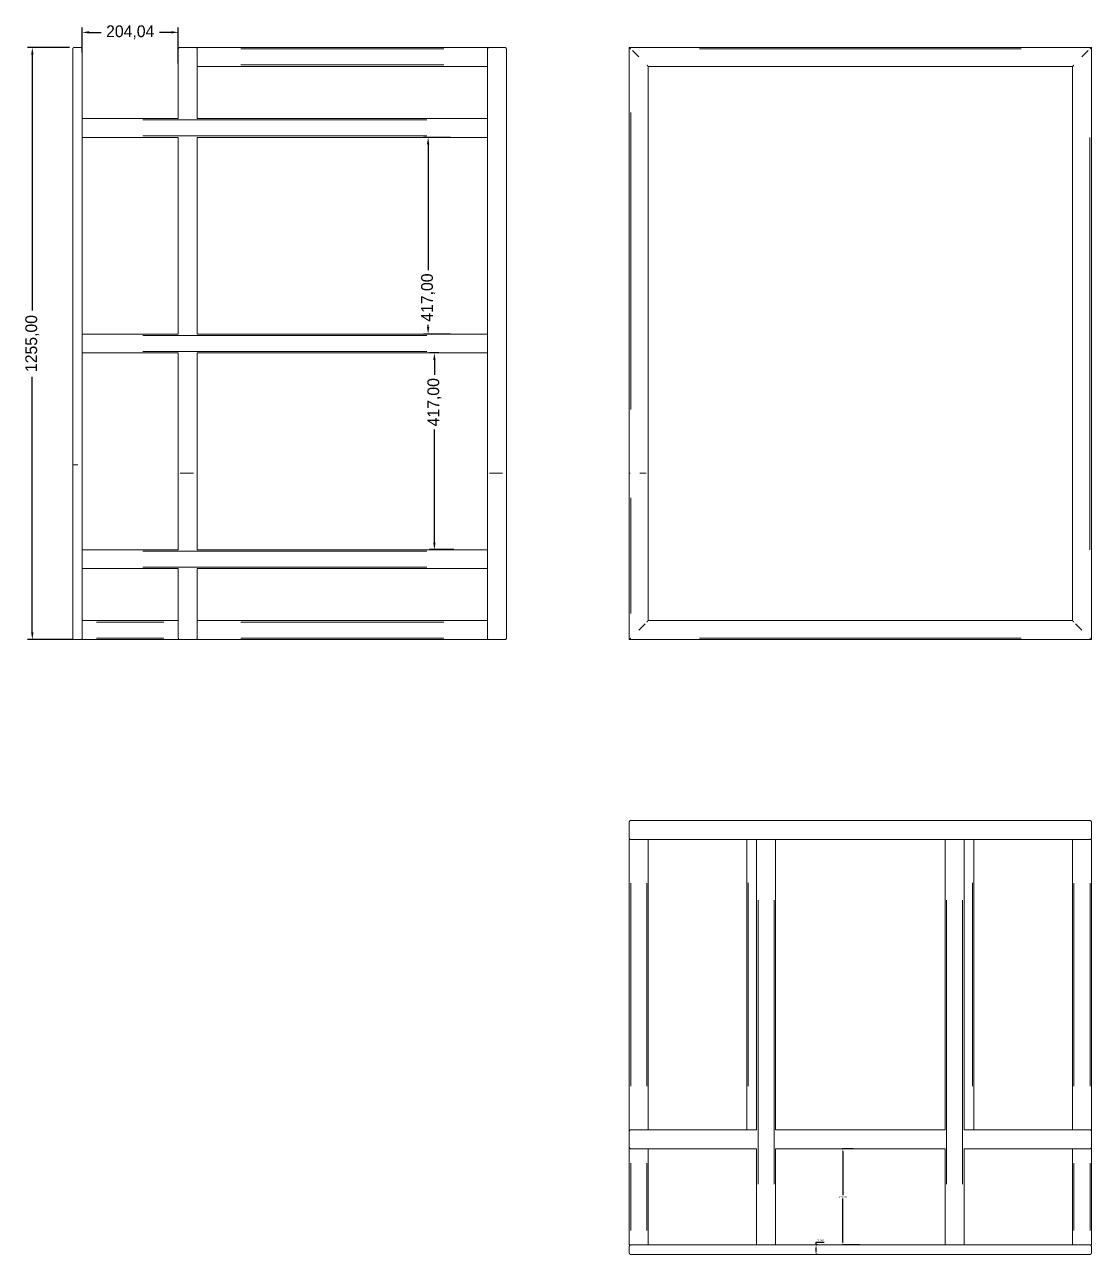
# Model space of a CAD drawing. Header units: millimetres. Extents: x 1539 to 19798, y -4932 to 6751.
# Drawn here: x 10993 to 13256, y 1879 to 4486 of the extents above; entities that cross this region are included whole.
import ezdxf

# ---------------------------------------------------------------- set-up
doc = ezdxf.new("R2010")
doc.units = ezdxf.units.MM
doc.header["$PDSIZE"] = -1
doc.dimstyles.new('ISO-25', dxfattribs={"dimtxt": 2.5, "dimasz": 2.5, "dimexe": 1.25, "dimexo": 0.625, "dimtad": 1, "dimtxsty": 'Standard', "dimcen": 2.5, "dimadec": 0, "dimazin": 0, "dimtfac": 1, "dimtmove": 0, "dimatfit": 3, "dimfxl": 1, "dimarcsym": 0})

# ---------------------------------------------------------------- blocks, each defined once
blk = doc.blocks.new('*D3')
at = {"color": 0, "lineweight": -2}
for p, q in [((12750.6, 2103.3), (12727.4, 2103.3)), ((12728.4, 2097.3), (12728.4, 2004.8)), ((12728.4, 1905.3), (12728.4, 1997.7)), ((12764.5, 1899.3), (12727.4, 1899.3))]:
    blk.add_line(p, q, dxfattribs=at)
at = {"color": 0}
for points in [[(12727.4, 2097.3), (12729.4, 2097.3), (12728.4, 2103.3)], [(12727.4, 1905.3), (12729.4, 1905.3), (12728.4, 1899.3)]]:
    blk.add_solid(points, dxfattribs=at)
at = {"layer": 'Defpoints', "color": 0}
for p in [(12728.4, 2103.3), (12751.6, 2103.3), (12765.5, 1899.3)]:
    blk.add_point(p, dxfattribs=at)
at = {"color": 0, "insert": (12728.4, 2001.3), "char_height": 3.5, "attachment_point": 5}
blk.add_mtext('204,036', dxfattribs=at)
blk = doc.blocks.new('*D4')
at = {"color": 0, "lineweight": -2}
for p, q in [((12671.6, 1899.3), (12671.6, 1905.3)), ((12671.6, 1905.3), (12688.8, 1905.3)), ((12674.3, 1899.3), (12670.6, 1899.3)), ((12674.3, 1879.3), (12670.6, 1879.3)), ((12671.6, 1885.3), (12671.6, 1893.3))]:
    blk.add_line(p, q, dxfattribs=at)
at = {"color": 0}
for points in [[(12670.6, 1893.3), (12672.6, 1893.3), (12671.6, 1899.3)], [(12670.6, 1885.3), (12672.6, 1885.3), (12671.6, 1879.3)]]:
    blk.add_solid(points, dxfattribs=at)
at = {"layer": 'Defpoints', "color": 0}
for p in [(12671.6, 1899.3), (12675.3, 1899.3), (12675.3, 1879.3)]:
    blk.add_point(p, dxfattribs=at)
at = {"color": 0, "insert": (12681, 1908.8), "char_height": 3.5, "attachment_point": 5}
blk.add_mtext('20,000', dxfattribs=at)
blk = doc.blocks.new('*D7')
at = {"color": 0, "lineweight": -2}
for p, q in [((11087.9, 4437.8), (10999.2, 4437.8)), ((11009.2, 4422.8), (11009.2, 3880.6)), ((11009.2, 3197.8), (11009.2, 3740)), ((11094.9, 3182.8), (10999.2, 3182.8))]:
    blk.add_line(p, q, dxfattribs=at)
at = {"color": 0}
for points in [[(11006.7, 4422.8), (11011.7, 4422.8), (11009.2, 4437.8)], [(11006.7, 3197.8), (11011.7, 3197.8), (11009.2, 3182.8)]]:
    blk.add_solid(points, dxfattribs=at)
at = {"layer": 'Defpoints', "color": 0}
for p in [(11097.9, 4437.8), (11009.2, 3182.8), (11104.9, 3182.8)]:
    blk.add_point(p, dxfattribs=at)
at = {"color": 0, "insert": (11009.2, 3810.3), "char_height": 25, "attachment_point": 5, "rotation": 90}
blk.add_mtext('1255,00', dxfattribs=at)
blk = doc.blocks.new('*D8')
at = {"color": 0, "lineweight": -2}
for p, q in [((11114.9, 4427.5), (11114.9, 4480)), ((11129.9, 4470), (11155, 4470)), ((11303.9, 4470), (11278.8, 4470)), ((11318.9, 4403.8), (11318.9, 4480))]:
    blk.add_line(p, q, dxfattribs=at)
at = {"color": 0}
for points in [[(11129.9, 4472.5), (11129.9, 4467.5), (11114.9, 4470)], [(11303.9, 4472.5), (11303.9, 4467.5), (11318.9, 4470)]]:
    blk.add_solid(points, dxfattribs=at)
at = {"layer": 'Defpoints', "color": 0}
for p in [(11318.9, 4470), (11114.9, 4417.5), (11318.9, 4393.8)]:
    blk.add_point(p, dxfattribs=at)
at = {"color": 0, "insert": (11216.9, 4470), "char_height": 25, "attachment_point": 5}
blk.add_mtext('204,04', dxfattribs=at)
blk = doc.blocks.new('*D11')
at = {"color": 0, "lineweight": -2}
for p, q in [((11896.4, 4247.3), (11838.7, 4247.3)), ((11848.7, 4232.3), (11848.7, 3965.5)), ((11848.7, 3845.3), (11848.7, 3849.9)), ((11896.4, 3830.3), (11838.7, 3830.3))]:
    blk.add_line(p, q, dxfattribs=at)
at = {"color": 0}
for points in [[(11846.2, 4232.3), (11851.2, 4232.3), (11848.7, 4247.3)], [(11846.2, 3845.3), (11851.2, 3845.3), (11848.7, 3830.3)]]:
    blk.add_solid(points, dxfattribs=at)
at = {"layer": 'Defpoints', "color": 0}
for p in [(11906.4, 4247.3), (11848.7, 3830.3), (11906.4, 3830.3)]:
    blk.add_point(p, dxfattribs=at)
at = {"color": 0, "insert": (11848.7, 3907.7), "char_height": 25, "attachment_point": 5, "rotation": 90}
blk.add_mtext('417,00', dxfattribs=at)
blk = doc.blocks.new('*D12')
at = {"color": 0, "lineweight": -2}
for p, q in [((11871.7, 3790.3), (11852, 3790.3)), ((11862, 3775.3), (11862, 3743.6)), ((11862, 3388.3), (11862, 3628.1)), ((11903.5, 3373.3), (11852, 3373.3))]:
    blk.add_line(p, q, dxfattribs=at)
at = {"color": 0}
for points in [[(11859.5, 3775.3), (11864.5, 3775.3), (11862, 3790.3)], [(11859.5, 3388.3), (11864.5, 3388.3), (11862, 3373.3)]]:
    blk.add_solid(points, dxfattribs=at)
at = {"layer": 'Defpoints', "color": 0}
for p in [(11862, 3790.3), (11881.7, 3790.3), (11913.5, 3373.3)]:
    blk.add_point(p, dxfattribs=at)
at = {"color": 0, "insert": (11862, 3685.9), "char_height": 25, "attachment_point": 5, "rotation": 90}
blk.add_mtext('417,00', dxfattribs=at)

msp = doc.modelspace()

# ---------------------------------------------------------------- linework, layer by layer
at = {"color": 8, "linetype": 'Continuous', "lineweight": 15}
for p, q in [((11094.8904, 4434.6831), (11094.8904, 4434.7718)), ((11318.9268, 4434.6831), (11318.9268, 4434.7718)), ((11451.2863, 4434.7945), (11882.3005, 4434.7945)), ((11974.66, 4434.6831), (11974.66, 4434.7718)), ((12424.5823, 4434.7908), (13106.3823, 4434.7908)), ((12282.0886, 4431.1845), (12295.4823, 4417.7908)), ((13248.8761, 4431.1845), (13235.4823, 4417.7908)), ((11882.3, 4400.7945), (11451.2868, 4400.7945)), ((11243.9926, 4284.2902), (11845.6591, 4284.2902)), ((12278.4823, 3670.6673), (12278.4823, 4299.9454)), ((11845.6591, 4250.2902), (11243.9926, 4250.2902)), ((13252.4823, 4247.4403), (13252.4823, 3373.1382)), ((11243.9926, 3827.2883), (11845.6591, 3827.2883)), ((11243.9926, 3793.2883), (11845.6591, 3793.2883)), ((11323.1202, 3535.822), (11350.9611, 3535.822)), ((11978.8534, 3535.822), (12006.6943, 3535.822)), ((12311.3603, 3535.822), (12297.8385, 3535.822)), ((12278.4823, 3238.2929), (12278.4823, 3483.3169)), ((11243.9926, 3370.2883), (11845.6591, 3370.2883)), ((11243.9926, 3336.2883), (11845.6591, 3336.2883)), ((11145.6435, 3219.7894), (11288.3474, 3219.7894)), ((11451.2759, 3219.7894), (11882.2385, 3219.7894)), ((12308.8761, 3216.1815), (12295.4823, 3202.7877)), ((13222.0886, 3216.1815), (13235.4823, 3202.7877)), ((11094.8904, 3185.8067), (11094.8904, 3185.8954)), ((11288.3474, 3185.7894), (11145.6435, 3185.7894)), ((11318.9268, 3185.8067), (11318.9268, 3185.8954)), ((11882.2385, 3185.7894), (11451.2759, 3185.7894)), ((11974.66, 3185.8067), (11974.66, 3185.8954)), ((13106.3823, 3185.7877), (12424.5823, 3185.7877)), ((12548.4872, 2759.0132), (12548.4872, 2758.9625)), ((12561.5672, 2759.0132), (12561.5672, 2758.9625)), ((12582.4872, 2759.0132), (12582.4872, 2758.9625)), ((12969.3974, 2759.0132), (12969.3974, 2758.9625)), ((12278.3849, 2235.6258), (12278.3849, 2666.6)), ((12312.3849, 2235.64), (12312.3849, 2666.6026)), ((12527.5672, 2666.6641), (12527.5672, 2235.6509)), ((13003.3974, 2235.6509), (13003.3974, 2666.6641)), ((13218.5798, 2235.64), (13218.5798, 2666.6026)), ((13252.5798, 2235.6258), (13252.5798, 2666.6)), ((12548.4872, 2630.0231), (12548.4872, 2028.3567)), ((12582.4872, 2630.0231), (12582.4872, 2028.3567)), ((12948.4774, 2630.0231), (12948.4774, 2028.3567)), ((12982.4774, 2028.3567), (12982.4774, 2630.0231)), ((12278.3849, 1930.0101), (12278.3849, 2072.7257)), ((12312.3849, 1930.0075), (12312.3849, 2072.7115)), ((13218.5798, 1930.0075), (13218.5798, 2072.7115)), ((13252.5798, 1930.0101), (13252.5798, 2072.7257))]:
    msp.add_line(p, q, dxfattribs=at)
at = {"color": 7, "linetype": 'Continuous', "lineweight": 15}
for p, q in [((11094.8904, 4434.6641), (11094.8904, 3553.3622)), ((11097.8904, 4437.7908), (11111.8904, 4437.7908)), ((11114.8904, 3553.3622), (11114.8904, 4434.7908)), ((11318.9268, 4434.6641), (11318.9268, 4287.2902)), ((11321.9268, 4437.7908), (11355.9268, 4437.7908)), ((11356.1018, 4437.7945), (11975.2691, 4437.7945)), ((11358.9268, 4287.2902), (11358.9268, 4434.7908)), ((11974.66, 4434.6641), (11974.66, 3535.822)), ((11975.2691, 4437.7945), (11975.2691, 4436.5828)), ((11977.66, 4437.7908), (12011.66, 4437.7908)), ((12014.66, 3535.822), (12014.66, 4434.7908)), ((13255.4823, 3182.7877), (13255.4823, 4437.7908)), ((11974.66, 4397.7945), (11358.9268, 4397.7945)), ((12315.4823, 4397.7908), (13215.4823, 4397.7908)), ((12315.4823, 3535.822), (12315.4823, 4397.7908)), ((13215.4823, 4397.7908), (13215.4823, 3222.7877)), ((11115.064, 4287.2902), (11318.9284, 4287.2902)), ((11115.064, 4287.2902), (11115.064, 4284.2902)), ((11115.064, 4250.2902), (11115.064, 4284.2902)), ((11358.9252, 4287.2902), (11974.5876, 4287.2902)), ((11974.5876, 4287.2902), (11974.5876, 4284.2902)), ((11974.5876, 4284.2902), (11974.5876, 4250.2902)), ((12275.4324, 4284.822), (12275.3849, 4284.2902)), ((12275.3849, 4284.2902), (12275.3849, 4250.2902)), ((13255.5323, 4284.822), (13255.5798, 4284.2902)), ((13255.5798, 4250.2902), (13255.5798, 4284.2902)), ((11115.064, 4247.2902), (11115.064, 4250.2902)), ((11974.5876, 4250.2902), (11974.5876, 4247.2902)), ((12275.3849, 4250.2902), (12275.4253, 4249.7993)), ((13255.5323, 4249.7584), (13255.5798, 4250.2902)), ((11115.064, 4247.2902), (11318.9284, 4247.2902)), ((11318.9268, 4247.2902), (11318.9268, 3830.2883)), ((11358.9252, 4247.2902), (11974.5876, 4247.2902)), ((11358.9268, 3830.2883), (11358.9268, 4247.2902)), ((11115.064, 3830.2883), (11318.9284, 3830.2883)), ((11115.064, 3830.2883), (11115.064, 3827.2883)), ((11115.064, 3793.2883), (11115.064, 3827.2883)), ((11358.9252, 3830.2883), (11974.5876, 3830.2883)), ((11974.5876, 3827.2883), (11974.5876, 3830.2883)), ((11974.5876, 3827.2883), (11974.5876, 3793.2883)), ((12275.3849, 3827.2883), (12275.4253, 3827.7792)), ((12275.3849, 3827.2883), (12275.3849, 3793.2883)), ((13255.5798, 3827.2883), (13255.5394, 3827.7792)), ((13255.5798, 3793.2883), (13255.5798, 3827.2883)), ((11115.064, 3790.2883), (11115.064, 3793.2883)), ((11115.064, 3790.2883), (11318.9284, 3790.2883)), ((11318.9268, 3790.2883), (11318.9268, 3535.822)), ((11358.9252, 3790.2883), (11974.5876, 3790.2883)), ((11358.9268, 3535.822), (11358.9268, 3790.2883)), ((11974.5876, 3793.2883), (11974.5876, 3790.2883)), ((12275.3849, 3793.2883), (12275.4253, 3792.7974)), ((13255.5323, 3792.7565), (13255.5798, 3793.2883)), ((11094.8904, 3553.3622), (11094.8904, 3185.9144)), ((11114.8904, 3185.7877), (11114.8904, 3553.3622)), ((11318.9268, 3535.822), (11318.9268, 3373.2883)), ((11358.9268, 3373.2883), (11358.9268, 3535.822)), ((11974.66, 3535.822), (11974.66, 3185.9144)), ((12014.66, 3185.7877), (12014.66, 3535.822)), ((12275.4823, 3535.822), (12275.4823, 3182.7877)), ((12315.4823, 3222.7877), (12315.4823, 3535.822)), ((11115.064, 3373.2883), (11318.9284, 3373.2883)), ((11115.064, 3373.2883), (11115.064, 3370.2883)), ((11115.064, 3336.2883), (11115.064, 3370.2883)), ((11358.9252, 3373.2883), (11974.5876, 3373.2883)), ((11974.5876, 3370.2883), (11974.5876, 3373.2883)), ((11974.5876, 3370.2883), (11974.5876, 3336.2883)), ((12275.3849, 3370.2883), (12275.4253, 3370.7792)), ((12275.3849, 3370.2883), (12275.3849, 3336.2883)), ((13255.5798, 3370.2883), (13255.5394, 3370.7792)), ((13255.5798, 3336.2883), (13255.5798, 3370.2883)), ((11115.064, 3333.2883), (11115.064, 3336.2883)), ((11115.064, 3333.2883), (11318.9284, 3333.2883)), ((11318.9268, 3333.2883), (11318.9268, 3185.9144)), ((11358.9252, 3333.2883), (11974.5876, 3333.2883)), ((11358.9268, 3185.7877), (11358.9268, 3333.2883)), ((11974.5876, 3336.2883), (11974.5876, 3333.2883)), ((12275.3849, 3336.2883), (12275.4253, 3335.7974)), ((13255.5323, 3335.7565), (13255.5798, 3336.2883)), ((11115.064, 3222.7894), (11115.064, 3219.7894)), ((11115.064, 3222.7894), (11318.9268, 3222.7894)), ((11115.064, 3185.7894), (11115.064, 3219.7894)), ((11358.9268, 3222.7894), (11974.5876, 3222.7894)), ((11974.5876, 3222.7894), (11974.5876, 3219.7894)), ((11974.5876, 3219.7894), (11974.5876, 3185.7894)), ((13215.4823, 3222.7877), (12315.4823, 3222.7877)), ((12548.4872, 3222.7894), (12582.4872, 3222.7894)), ((12982.4774, 3222.7894), (12948.4774, 3222.7894)), ((11111.8904, 3182.7877), (11097.8904, 3182.7877)), ((11115.064, 3182.7894), (11115.064, 3185.7894)), ((11321.7518, 3182.7894), (11115.064, 3182.7894)), ((11355.9268, 3182.7877), (11321.9268, 3182.7877)), ((11974.5876, 3182.7894), (11356.1018, 3182.7894)), ((11974.5876, 3185.7894), (11974.5876, 3182.7894)), ((12011.66, 3182.7877), (11977.66, 3182.7877)), ((12275.4823, 2796.0241), (12275.4823, 2762.0241)), ((13252.4823, 2799.0241), (12278.4823, 2799.0241)), ((13255.4823, 2796.0241), (13255.4823, 2762.0241)), ((12275.3849, 2140.4362), (12275.3849, 2758.9517)), ((12275.3849, 2758.9517), (12278.3849, 2758.9517)), ((12278.3849, 2758.9517), (12312.3849, 2758.9517)), ((12278.609, 2759.0241), (13252.3557, 2759.0241)), ((12312.3849, 2758.9517), (12315.3849, 2758.9517)), ((12315.3849, 2143.2909), (12315.3849, 2758.9517)), ((12524.5672, 2759.0241), (12524.5672, 2143.2909)), ((12545.4872, 2758.9517), (12545.4872, 2143.2909)), ((12545.4872, 2758.9517), (12548.4872, 2758.9517)), ((12548.4872, 2758.9517), (12582.4872, 2758.9517)), ((12582.4872, 2758.9517), (12585.4872, 2758.9517)), ((12585.4872, 2759.0241), (12585.4872, 2758.9517)), ((12585.4872, 2758.9517), (12585.4872, 2143.2909)), ((12945.4774, 2758.9517), (12945.4774, 2143.2909)), ((12948.4774, 2758.9517), (12945.4774, 2758.9517)), ((12982.4774, 2758.9517), (12948.4774, 2758.9517)), ((12966.3974, 2759.0241), (12966.3974, 2758.9517)), ((12985.4774, 2758.9517), (12982.4774, 2758.9517)), ((12985.4774, 2143.2909), (12985.4774, 2758.9517)), ((13006.3974, 2143.2909), (13006.3974, 2759.0241)), ((13215.5798, 2143.2909), (13215.5798, 2758.9517)), ((13218.5798, 2758.9517), (13215.5798, 2758.9517)), ((13218.5798, 2758.9517), (13252.5798, 2758.9517)), ((13252.5798, 2758.9517), (13255.5798, 2758.9517)), ((13255.5798, 2140.3096), (13255.5798, 2758.9517)), ((12275.4823, 2140.2909), (12275.4823, 2106.2909)), ((12545.4872, 2143.2909), (12278.4823, 2143.2909)), ((12945.4774, 2143.2909), (12585.4872, 2143.2909)), ((13252.4823, 2143.2909), (12985.4774, 2143.2909)), ((13255.4823, 2140.2909), (13255.4823, 2106.2909)), ((12275.3849, 1899.4281), (12275.3849, 2106.1455)), ((12278.609, 2103.2909), (12545.4872, 2103.2909)), ((12315.3849, 1899.4281), (12315.3849, 2103.2909)), ((12545.4872, 2103.2909), (12545.4872, 1899.4281)), ((12585.4872, 2103.2909), (12945.4774, 2103.2909)), ((12585.4872, 2103.2909), (12585.4872, 1899.4281)), ((12945.4774, 2103.2909), (12945.4774, 1899.4281)), ((12985.4774, 2103.2909), (13252.3557, 2103.2909)), ((12985.4774, 1899.4281), (12985.4774, 2103.2909)), ((13215.5798, 1899.4281), (13215.5798, 2103.2909)), ((13255.5798, 1899.4281), (13255.5798, 2106.1455)), ((12278.3849, 1899.4281), (12275.3849, 1899.4281)), ((12275.4823, 1896.2545), (12275.4823, 1882.2545)), ((12312.3849, 1899.4281), (12278.3849, 1899.4281)), ((13252.4823, 1899.2545), (12278.4823, 1899.2545)), ((12278.609, 1879.2545), (13252.3557, 1879.2545)), ((12315.3849, 1899.4281), (12312.3849, 1899.4281)), ((12548.4872, 1899.4281), (12545.4872, 1899.4281)), ((12582.4872, 1899.4281), (12548.4872, 1899.4281)), ((12585.4872, 1899.4281), (12582.4872, 1899.4281)), ((12948.4774, 1899.4281), (12945.4774, 1899.4281)), ((12948.4774, 1899.4281), (12982.4774, 1899.4281)), ((12982.4774, 1899.4281), (12985.4774, 1899.4281)), ((13215.5798, 1899.4281), (13218.5798, 1899.4281)), ((13252.5798, 1899.4281), (13218.5798, 1899.4281)), ((13255.5798, 1899.4281), (13252.5798, 1899.4281)), ((13255.4823, 1896.2545), (13255.4823, 1882.2545))]:
    msp.add_line(p, q, dxfattribs=at)
at = {"color": 7, "linetype": 'Continuous', "lineweight": 15, "flags": 128}
for points in [[(12275.4823, 4437.7908), (12275.4823, 4437.7908)], [(12275.4823, 4437.7908), (12275.4823, 4437.7908)], [(12275.4823, 4437.7908), (12275.4823, 4437.7908)], [(13255.4823, 4437.7908), (13255.4823, 4437.7908)], [(13255.4823, 4437.7908), (13255.4823, 4437.7908)], [(13255.4823, 4437.7908), (13255.4823, 4437.7908)], [(12315.4823, 4397.7908), (12315.4823, 4397.7908)], [(12315.4823, 4397.7908), (12315.4823, 4397.7908)], [(12315.4823, 4397.7908), (12315.4823, 4397.7908)], [(13215.4823, 4397.7908), (13215.4823, 4397.7908)], [(13215.4823, 4397.7908), (13215.4823, 4397.7908)], [(13215.4823, 4397.7908), (13215.4823, 4397.7908)], [(12315.4823, 3222.7877), (12315.4823, 3222.7877)], [(12315.4823, 3222.7877), (12315.4823, 3222.7877)], [(12315.4823, 3222.7877), (12315.4823, 3222.7877)], [(13215.4823, 3222.7877), (13215.4823, 3222.7877)], [(13215.4823, 3222.7877), (13215.4823, 3222.7877)], [(13215.4823, 3222.7877), (13215.4823, 3222.7877)], [(12275.4823, 3182.7877), (12275.4823, 3182.7877)], [(12275.4823, 3182.7877), (12275.4823, 3182.7877)], [(12275.4823, 3182.7877), (12275.4823, 3182.7877)], [(13255.4823, 3182.7877), (13255.4823, 3182.7877)], [(13255.4823, 3182.7877), (13255.4823, 3182.7877)]]:
    msp.add_lwpolyline(points, dxfattribs=at)
at = {"color": 8, "linetype": 'Continuous', "lineweight": 15, "flags": 128}
for points in [[(12275.4823, 3553.3622), (12275.4823, 3553.3622)], [(12275.4823, 3535.822), (12275.4823, 3535.822)]]:
    msp.add_lwpolyline(points, dxfattribs=at)
at = {"color": 7, "linetype": 'Continuous', "lineweight": 15}
for points, knots in [([(11094.8904, 4434.7908), (11094.8911, 4434.8407), (11094.8927, 4434.9469), (11094.9063, 4435.1155), (11094.9341, 4435.3172), (11094.9833, 4435.5464), (11095.0889, 4435.8915), (11095.2756, 4436.2947), (11095.6036, 4436.7596), (11096.0145, 4437.1586), (11096.4631, 4437.444), (11096.8567, 4437.6138), (11097.1517, 4437.7033), (11097.4185, 4437.7564), (11097.6544, 4437.7854), (11097.8122, 4437.789), (11097.8904, 4437.7908)], [0, 0, 0, 0, 0.037055146, 0.078705573, 0.125052882, 0.1871978, 0.250099244, 0.387029393, 0.500045755, 0.634064014, 0.749830513, 0.814018738, 0.874887752, 0.917375319, 0.959044098, 1, 1, 1, 1]), ([(11111.8904, 4437.7908), (11111.9371, 4437.7901), (11112.0311, 4437.7888), (11112.1722, 4437.7785), (11112.3136, 4437.7619), (11112.4547, 4437.7384), (11112.6588, 4437.6942), (11112.9241, 4437.6139), (11113.3177, 4437.444), (11113.7663, 4437.1586), (11114.1906, 4436.7465), (11114.5136, 4436.2793), (11114.6965, 4435.8762), (11114.7977, 4435.5457), (11114.851, 4435.2955), (11114.8842, 4435.0441), (11114.8883, 4434.8751), (11114.8904, 4434.7908)], [0, 0, 0, 0, 0.024499313, 0.049239682, 0.074246504, 0.099542613, 0.125148616, 0.186007273, 0.250202015, 0.365956624, 0.499979113, 0.624941192, 0.749917494, 0.812815353, 0.874961388, 0.937588993, 1, 1, 1, 1]), ([(11318.9268, 4434.7908), (11318.9275, 4434.8407), (11318.9291, 4434.9469), (11318.9428, 4435.1155), (11318.9705, 4435.3172), (11319.0198, 4435.5464), (11319.1253, 4435.8915), (11319.312, 4436.2947), (11319.64, 4436.7596), (11320.0509, 4437.1586), (11320.4995, 4437.444), (11320.8931, 4437.6138), (11321.1881, 4437.7033), (11321.4549, 4437.7564), (11321.6908, 4437.7854), (11321.8486, 4437.789), (11321.9268, 4437.7908)], [0, 0, 0, 0, 0.037055108, 0.078705534, 0.125052882, 0.187197799, 0.250099244, 0.387029368, 0.500045755, 0.634064012, 0.749830513, 0.814018732, 0.874887752, 0.917375316, 0.959044095, 1, 1, 1, 1]), ([(11355.9268, 4437.7908), (11355.9736, 4437.7901), (11356.0676, 4437.7888), (11356.2087, 4437.7785), (11356.35, 4437.7619), (11356.4911, 4437.7384), (11356.6952, 4437.6942), (11356.9605, 4437.6139), (11357.3541, 4437.444), (11357.8027, 4437.1586), (11358.2271, 4436.7465), (11358.5501, 4436.2793), (11358.7329, 4435.8762), (11358.8341, 4435.5457), (11358.8874, 4435.2955), (11358.9206, 4435.0441), (11358.9247, 4434.8751), (11358.9268, 4434.7908)], [0, 0, 0, 0, 0.024499312, 0.049239681, 0.074246503, 0.099542613, 0.125148616, 0.186007271, 0.250202015, 0.365956619, 0.499979113, 0.624941192, 0.749917494, 0.812815353, 0.874961388, 0.937589022, 1, 1, 1, 1]), ([(11974.66, 4434.7908), (11974.6607, 4434.8407), (11974.6623, 4434.9469), (11974.676, 4435.1155), (11974.7037, 4435.3172), (11974.753, 4435.5464), (11974.8585, 4435.8915), (11975.0452, 4436.2947), (11975.3732, 4436.7596), (11975.7841, 4437.1586), (11976.2327, 4437.444), (11976.6263, 4437.6138), (11976.9213, 4437.7033), (11977.1881, 4437.7564), (11977.424, 4437.7854), (11977.5818, 4437.789), (11977.66, 4437.7908)], [0, 0, 0, 0, 0.0370551038, 0.0787055301, 0.1250528822, 0.1871977994, 0.2500992445, 0.3870293665, 0.5000457547, 0.6340640109, 0.7498305135, 0.8140187339, 0.874887752, 0.9173753178, 0.9590440974, 1, 1, 1, 1]), ([(12011.66, 4437.7908), (12011.7068, 4437.7901), (12011.8008, 4437.7888), (12011.9419, 4437.7785), (12012.0832, 4437.7619), (12012.2243, 4437.7384), (12012.4284, 4437.6942), (12012.6937, 4437.6139), (12013.0873, 4437.444), (12013.5359, 4437.1586), (12013.9603, 4436.7465), (12014.2833, 4436.2793), (12014.4661, 4435.8762), (12014.5673, 4435.5457), (12014.6206, 4435.2955), (12014.6538, 4435.0441), (12014.6579, 4434.8751), (12014.66, 4434.7908)], [0, 0, 0, 0, 0.024499311, 0.049239679, 0.074246501, 0.099542611, 0.125148616, 0.186007269, 0.250202015, 0.365956621, 0.499979113, 0.624941192, 0.749917494, 0.812815353, 0.874961388, 0.937589022, 1, 1, 1, 1]), ([(13255.4823, 4437.7908), (13248.9199, 4437.7908), (13234.2606, 4437.7908), (13211.9302, 4437.7908), (13188.9172, 4437.7908), (13167.1817, 4437.7908), (13146.7236, 4437.7908), (13127.8726, 4437.7908), (13110.5812, 4437.7908), (13094.8023, 4437.7908), (13080.1589, 4437.7908), (13066.6511, 4437.7908), (13053.8686, 4437.7908), (13041.684, 4437.7908), (13029.6953, 4437.7908), (13017.9098, 4437.7908), (13006.052, 4437.7908), (12994.1212, 4437.7908), (12982.1173, 4437.7908), (12970.0403, 4437.7908), (12947.3048, 4437.7908), (12913.8218, 4437.7908), (12869.6152, 4437.7908), (12825.2951, 4437.7908), (12785.009, 4437.7908), (12748.748, 4437.7908), (12716.5157, 4437.7908), (12684.3723, 4437.7908), (12652.7297, 4437.7908), (12622.0288, 4437.7908), (12592.6217, 4437.7908), (12570.8374, 4437.7908), (12556.036, 4437.7908), (12547.4904, 4437.7908), (12538.1742, 4437.7908), (12528.0001, 4437.7908), (12516.9681, 4437.7908), (12504.2893, 4437.7908), (12489.8525, 4437.7908), (12473.5464, 4437.7908), (12456.0486, 4437.7908), (12437.2198, 4437.7908), (12417.0434, 4437.7908), (12395.5032, 4437.7908), (12372.7221, 4437.7908), (12348.7, 4437.7908), (12323.437, 4437.7908), (12298.8932, 4437.7908), (12282.7704, 4437.7908), (12275.4823, 4437.7908)], [0, 0, 0, 0, 0.0200886286, 0.0448742419, 0.0683563257, 0.090534843, 0.1114098317, 0.1309813253, 0.1482405789, 0.1643410992, 0.179282905, 0.1930660125, 0.2056904358, 0.218411984, 0.2303647876, 0.2423896625, 0.2544890963, 0.26666309, 0.2789116445, 0.2912347608, 0.3036324398, 0.3485083115, 0.3937307878, 0.4389557701, 0.4841848259, 0.5170770376, 0.5499672333, 0.5828562888, 0.6154730988, 0.6468297374, 0.6768361123, 0.7054922289, 0.7135145727, 0.7221453537, 0.7316515119, 0.7420330683, 0.7532900414, 0.7654224479, 0.7808452593, 0.7974841219, 0.8153390618, 0.8344101065, 0.8551239723, 0.8771041507, 0.9003506794, 0.9248635997, 0.9506429576, 0.9776887396, 1, 1, 1, 1]), ([(12275.4823, 4437.7908), (12275.4823, 4431.7974), (12275.4823, 4418.3962), (12275.4823, 4397.9765), (12275.4823, 4376.9214), (12275.4823, 4357.0351), (12275.4823, 4338.3176), (12275.4823, 4321.0703), (12275.4823, 4305.25), (12275.4823, 4290.8135), (12275.4823, 4277.4158), (12275.4823, 4265.0571), (12275.4823, 4252.852), (12275.4823, 4240.6798), (12275.4823, 4228.1646), (12275.4823, 4215.8149), (12275.4823, 4203.3779), (12275.4823, 4190.8536), (12275.4823, 4178.2419), (12275.4823, 4156.3928), (12275.4823, 4125.2308), (12275.4823, 4084.7862), (12275.4823, 4044.238), (12275.4823, 4007.3761), (12275.4823, 3974.2004), (12275.4823, 3944.7108), (12275.4823, 3915.3025), (12275.4823, 3886.3522), (12275.4823, 3858.2632), (12275.4823, 3831.3581), (12275.4823, 3811.4272), (12275.4823, 3797.8851), (12275.4823, 3790.0666), (12275.4823, 3781.543), (12275.4823, 3772.2346), (12275.4823, 3762.1413), (12275.4823, 3750.5413), (12275.4823, 3737.3328), (12275.4823, 3722.4142), (12275.4823, 3706.4052), (12275.4823, 3689.1784), (12275.4823, 3670.7188), (12275.4823, 3651.0113), (12275.4823, 3630.1685), (12275.4823, 3608.1904), (12275.4823, 3585.0768), (12275.4823, 3560.8279), (12275.4823, 3544.2835), (12275.4823, 3535.822)], [0, 0, 0, 0, 0.0199363698, 0.0445774968, 0.0679221796, 0.0899704266, 0.110722362, 0.1301781237, 0.1473350793, 0.1633400545, 0.1781932298, 0.1918948245, 0.2044451119, 0.2187884015, 0.2323856482, 0.2460790691, 0.2598687531, 0.2737547877, 0.2877372584, 0.3018162492, 0.3464258328, 0.3913793686, 0.4363328872, 0.481286445, 0.5139799222, 0.5466733879, 0.5793668682, 0.6117900707, 0.6429606114, 0.6727889094, 0.7012749721, 0.709249676, 0.7178291145, 0.7272787454, 0.7375985919, 0.7487886735, 0.7608490076, 0.7761802252, 0.7927202971, 0.8104692481, 0.8294271034, 0.850018045, 0.8718677963, 0.8949763906, 0.9193438651, 0.9449702604, 0.9718556219, 1, 1, 1, 1]), ([(12275.4823, 4437.7908), (12275.4829, 4437.7901), (12275.4841, 4437.7888), (12275.4945, 4437.7785), (12275.5112, 4437.7619), (12275.5348, 4437.7384), (12275.5788, 4437.6942), (12275.6594, 4437.6139), (12275.8289, 4437.444), (12276.116, 4437.1586), (12276.5263, 4436.7465), (12276.9938, 4436.2793), (12277.3973, 4435.8762), (12277.7266, 4435.5457), (12277.9776, 4435.2955), (12278.2297, 4435.0441), (12278.3982, 4434.8751), (12278.4823, 4434.7908)], [0, 0, 0, 0, 0.024499311, 0.049239679, 0.074246501, 0.099542611, 0.125148616, 0.186007269, 0.250202015, 0.365956621, 0.499979113, 0.624941192, 0.749917494, 0.812815353, 0.874961388, 0.937589022, 1, 1, 1, 1]), ([(13255.4823, 4437.7908), (13255.4817, 4437.7902), (13255.4804, 4437.789), (13255.4701, 4437.7786), (13255.4535, 4437.7619), (13255.4299, 4437.7383), (13255.3858, 4437.6943), (13255.3055, 4437.6137), (13255.1356, 4437.4442), (13254.8502, 4437.1571), (13254.4381, 4436.7468), (13253.9709, 4436.2793), (13253.5678, 4435.8758), (13253.2373, 4435.5465), (13252.9871, 4435.2955), (13252.7357, 4435.0434), (13252.5667, 4434.8749), (13252.4823, 4434.7908)], [0, 0, 0, 0, 0.024499311, 0.049239679, 0.074246501, 0.099542611, 0.125148616, 0.186007267, 0.250202015, 0.365956623, 0.499979113, 0.624941192, 0.749917494, 0.812815357, 0.874961388, 0.937589025, 1, 1, 1, 1]), ([(12312.4823, 4400.7908), (12312.5324, 4400.7408), (12312.6386, 4400.6346), (12312.8071, 4400.466), (12313.0089, 4400.2643), (12313.2372, 4400.0351), (12313.5836, 4399.69), (12313.9862, 4399.2868), (12314.4515, 4398.8219), (12314.8487, 4398.4229), (12315.1358, 4398.1375), (12315.3053, 4397.9677), (12315.3949, 4397.8782), (12315.4479, 4397.8251), (12315.4771, 4397.7961), (12315.4806, 4397.7925), (12315.4823, 4397.7908)], [0, 0, 0, 0, 0.037055118, 0.078705544, 0.125052882, 0.187197799, 0.250099244, 0.38702937, 0.500045755, 0.634064008, 0.749830513, 0.814018735, 0.874887752, 0.917375318, 0.959044098, 1, 1, 1, 1]), ([(13218.4823, 4400.7908), (13218.4323, 4400.7407), (13218.3262, 4400.6345), (13218.1576, 4400.466), (13217.9559, 4400.2642), (13217.7266, 4400.0359), (13217.3816, 4399.6895), (13216.9784, 4399.2869), (13216.5135, 4398.8216), (13216.1145, 4398.4244), (13215.8291, 4398.1373), (13215.6593, 4397.9678), (13215.5698, 4397.8782), (13215.5167, 4397.8252), (13215.4877, 4397.796), (13215.4841, 4397.7925), (13215.4823, 4397.7908)], [0, 0, 0, 0, 0.037055128, 0.078705555, 0.125052882, 0.187197805, 0.250099244, 0.387029381, 0.500045755, 0.63406401, 0.749830513, 0.814018733, 0.874887752, 0.917375318, 0.959044097, 1, 1, 1, 1]), ([(12315.4823, 3222.7877), (12315.4817, 3222.7871), (12315.4806, 3222.7858), (12315.4702, 3222.7755), (12315.4535, 3222.7589), (12315.4299, 3222.7353), (12315.3858, 3222.6912), (12315.3053, 3222.6108), (12315.1358, 3222.441), (12314.8487, 3222.1556), (12314.4384, 3221.7435), (12313.9709, 3221.2763), (12313.5674, 3220.8732), (12313.2381, 3220.5427), (12312.9871, 3220.2925), (12312.735, 3220.0411), (12312.5665, 3219.8721), (12312.4823, 3219.7877)], [0, 0, 0, 0, 0.024499308, 0.049239675, 0.074246497, 0.099542609, 0.125148616, 0.18600727, 0.250202015, 0.365956628, 0.499979113, 0.624941192, 0.749917494, 0.812815353, 0.874961388, 0.93758902, 1, 1, 1, 1]), ([(13215.4823, 3222.7877), (13215.483, 3222.7871), (13215.4842, 3222.7859), (13215.4946, 3222.7755), (13215.5112, 3222.7589), (13215.5347, 3222.7353), (13215.5789, 3222.6912), (13215.6592, 3222.6107), (13215.8291, 3222.4412), (13216.1145, 3222.1541), (13216.5266, 3221.7438), (13216.9938, 3221.2763), (13217.3969, 3220.8728), (13217.7274, 3220.5434), (13217.9776, 3220.2925), (13218.229, 3220.0404), (13218.398, 3219.8718), (13218.4823, 3219.7877)], [0, 0, 0, 0, 0.024499311, 0.04923968, 0.074246502, 0.099542612, 0.125148616, 0.186007269, 0.250202015, 0.365956618, 0.499979113, 0.624941192, 0.749917494, 0.812815357, 0.874961388, 0.937589023, 1, 1, 1, 1]), ([(11097.8904, 3182.7877), (11097.8436, 3182.7884), (11097.7496, 3182.7896), (11097.6085, 3182.8), (11097.4672, 3182.8166), (11097.3261, 3182.8401), (11097.122, 3182.8843), (11096.8567, 3182.9646), (11096.4631, 3183.1345), (11096.0145, 3183.4199), (11095.5901, 3183.832), (11095.2671, 3184.2992), (11095.0842, 3184.7023), (11094.9831, 3185.0328), (11094.9298, 3185.283), (11094.8966, 3185.5344), (11094.8924, 3185.7034), (11094.8904, 3185.7877)], [0, 0, 0, 0, 0.02449931, 0.049239677, 0.074246499, 0.09954261, 0.125148616, 0.186007268, 0.250202015, 0.365956626, 0.499979113, 0.624941192, 0.749917494, 0.812815353, 0.874961388, 0.937589001, 1, 1, 1, 1]), ([(11114.8904, 3185.7877), (11114.8897, 3185.7377), (11114.8881, 3185.6316), (11114.8744, 3185.463), (11114.8467, 3185.2613), (11114.7974, 3185.032), (11114.6919, 3184.687), (11114.5051, 3184.2838), (11114.1771, 3183.8189), (11113.7663, 3183.4199), (11113.3177, 3183.1345), (11112.9241, 3182.9647), (11112.6291, 3182.8752), (11112.3623, 3182.8221), (11112.1263, 3182.7931), (11111.9686, 3182.7895), (11111.8904, 3182.7877)], [0, 0, 0, 0, 0.037055138, 0.078705565, 0.125052882, 0.187197799, 0.250099244, 0.387029392, 0.500045755, 0.634064009, 0.749830513, 0.81401873, 0.874887752, 0.917375316, 0.959044096, 1, 1, 1, 1]), ([(11321.9268, 3182.7877), (11321.88, 3182.7884), (11321.786, 3182.7896), (11321.6449, 3182.8), (11321.5036, 3182.8166), (11321.3625, 3182.8401), (11321.1584, 3182.8843), (11320.8931, 3182.9646), (11320.4995, 3183.1345), (11320.0509, 3183.4199), (11319.6266, 3183.832), (11319.3036, 3184.2992), (11319.1207, 3184.7023), (11319.0195, 3185.0328), (11318.9662, 3185.283), (11318.933, 3185.5344), (11318.9289, 3185.7034), (11318.9268, 3185.7877)], [0, 0, 0, 0, 0.02449931, 0.049239677, 0.074246499, 0.09954261, 0.125148616, 0.186007265, 0.250202015, 0.365956615, 0.499979113, 0.624941192, 0.749917494, 0.812815353, 0.874961388, 0.937589022, 1, 1, 1, 1]), ([(11358.9268, 3185.7877), (11358.9261, 3185.7377), (11358.9245, 3185.6316), (11358.9108, 3185.463), (11358.8831, 3185.2613), (11358.8338, 3185.032), (11358.7283, 3184.687), (11358.5416, 3184.2838), (11358.2136, 3183.8189), (11357.8027, 3183.4199), (11357.3541, 3183.1345), (11356.9605, 3182.9647), (11356.6655, 3182.8752), (11356.3987, 3182.8221), (11356.1628, 3182.7931), (11356.005, 3182.7895), (11355.9268, 3182.7877)], [0, 0, 0, 0, 0.037055103, 0.078705529, 0.125052882, 0.1871978, 0.250099244, 0.387029362, 0.500045755, 0.634064013, 0.749830514, 0.814018737, 0.874887752, 0.917375318, 0.959044098, 1, 1, 1, 1]), ([(11977.66, 3182.7877), (11977.6132, 3182.7884), (11977.5192, 3182.7896), (11977.3782, 3182.8), (11977.2368, 3182.8166), (11977.0957, 3182.8401), (11976.8916, 3182.8843), (11976.6263, 3182.9646), (11976.2327, 3183.1345), (11975.7841, 3183.4199), (11975.3598, 3183.832), (11975.0368, 3184.2992), (11974.8539, 3184.7023), (11974.7527, 3185.0328), (11974.6994, 3185.283), (11974.6662, 3185.5344), (11974.6621, 3185.7034), (11974.66, 3185.7877)], [0, 0, 0, 0, 0.0244993119, 0.0492396807, 0.0742465029, 0.0995426124, 0.1251486159, 0.1860072689, 0.2502020152, 0.3659566175, 0.4999791127, 0.624941192, 0.7499174937, 0.8128153535, 0.8749613879, 0.9375890215, 1, 1, 1, 1]), ([(12014.66, 3185.7877), (12014.6593, 3185.7377), (12014.6577, 3185.6316), (12014.644, 3185.463), (12014.6163, 3185.2613), (12014.567, 3185.032), (12014.4615, 3184.687), (12014.2748, 3184.2838), (12013.9468, 3183.8189), (12013.5359, 3183.4199), (12013.0873, 3183.1345), (12012.6937, 3182.9647), (12012.3987, 3182.8752), (12012.1319, 3182.8221), (12011.896, 3182.7931), (12011.7382, 3182.7895), (12011.66, 3182.7877)], [0, 0, 0, 0, 0.037055095, 0.078705522, 0.125052882, 0.1871978, 0.250099244, 0.387029358, 0.500045755, 0.634064016, 0.749830514, 0.814018739, 0.874887752, 0.917375318, 0.959044098, 1, 1, 1, 1]), ([(12278.4823, 3185.7877), (12278.4323, 3185.7377), (12278.3261, 3185.6316), (12278.1575, 3185.463), (12277.9558, 3185.2613), (12277.7275, 3185.032), (12277.3811, 3184.687), (12276.9785, 3184.2838), (12276.5132, 3183.8189), (12276.116, 3183.4199), (12275.8289, 3183.1345), (12275.6594, 3182.9647), (12275.5698, 3182.8752), (12275.5168, 3182.8221), (12275.4876, 3182.7931), (12275.4841, 3182.7895), (12275.4823, 3182.7877)], [0, 0, 0, 0, 0.037055095, 0.078705522, 0.125052882, 0.1871978, 0.250099244, 0.387029358, 0.500045755, 0.634064016, 0.749830514, 0.814018739, 0.874887752, 0.917375318, 0.959044098, 1, 1, 1, 1]), ([(12275.4823, 3182.7877), (12282.0448, 3182.7877), (12296.704, 3182.7877), (12319.0343, 3182.7877), (12342.0474, 3182.7877), (12363.7829, 3182.7877), (12384.241, 3182.7877), (12403.092, 3182.7877), (12420.3834, 3182.7877), (12436.1623, 3182.7877), (12450.8057, 3182.7877), (12464.3135, 3182.7877), (12477.096, 3182.7877), (12489.2807, 3182.7877), (12501.2694, 3182.7877), (12513.0549, 3182.7877), (12524.9127, 3182.7877), (12536.8435, 3182.7877), (12548.8474, 3182.7877), (12560.9244, 3182.7877), (12583.6599, 3182.7877), (12617.1427, 3182.7877), (12661.3484, 3182.7877), (12705.6671, 3182.7877), (12745.9569, 3182.7877), (12782.2177, 3182.7877), (12814.4495, 3182.7877), (12846.5925, 3182.7877), (12878.2352, 3182.7877), (12908.9365, 3182.7877), (12938.3439, 3182.7877), (12960.1279, 3182.7877), (12974.9285, 3182.7877), (12983.474, 3182.7877), (12992.7903, 3182.7877), (13002.9645, 3182.7877), (13013.9965, 3182.7877), (13026.6753, 3182.7877), (13041.1121, 3182.7877), (13057.4182, 3182.7877), (13074.916, 3182.7877), (13093.7448, 3182.7877), (13113.9212, 3182.7877), (13135.4614, 3182.7877), (13158.2425, 3182.7877), (13182.2646, 3182.7877), (13207.5277, 3182.7877), (13232.0715, 3182.7877), (13248.1942, 3182.7877), (13255.4823, 3182.7877)], [0, 0, 0, 0, 0.0200909722, 0.0448792469, 0.0683636204, 0.0905440683, 0.111420643, 0.1309933956, 0.1482535562, 0.1643547338, 0.1792969742, 0.1930803275, 0.2057048511, 0.2184264081, 0.2303792024, 0.2424040679, 0.2545034923, 0.2666774765, 0.2789260214, 0.291249128, 0.3036467975, 0.3485226341, 0.3937446145, 0.4389665762, 0.484188581, 0.5170772904, 0.5499659871, 0.5828546998, 0.6154714948, 0.6468285145, 0.6768363658, 0.7054958464, 0.7135196228, 0.7221516748, 0.7316588286, 0.7420411383, 0.7532986471, 0.7654313914, 0.7808543678, 0.7974931627, 0.8153478185, 0.8344183757, 0.8551315458, 0.8771108377, 0.9003562968, 0.9248679713, 0.950645913, 0.9776901132, 1, 1, 1, 1]), ([(13252.4823, 3185.7877), (13252.5323, 3185.7377), (13252.6385, 3185.6315), (13252.8071, 3185.4629), (13253.0087, 3185.2612), (13253.238, 3185.0328), (13253.5831, 3184.6865), (13253.9863, 3184.2838), (13254.4511, 3183.8186), (13254.8502, 3183.4214), (13255.1356, 3183.1343), (13255.3054, 3182.9648), (13255.3949, 3182.8751), (13255.448, 3182.8222), (13255.477, 3182.793), (13255.4806, 3182.7895), (13255.4823, 3182.7877)], [0, 0, 0, 0, 0.037055096, 0.078705522, 0.125052882, 0.187197805, 0.250099244, 0.387029364, 0.500045755, 0.634064012, 0.749830513, 0.814018734, 0.874887752, 0.917375319, 0.959044098, 1, 1, 1, 1]), ([(12278.4823, 2799.0241), (12278.4323, 2799.0234), (12278.3261, 2799.0218), (12278.1575, 2799.0081), (12277.9558, 2798.9804), (12277.7275, 2798.9311), (12277.3811, 2798.8256), (12276.9785, 2798.6389), (12276.5132, 2798.3109), (12276.116, 2797.9), (12275.8289, 2797.4514), (12275.6594, 2797.0578), (12275.5698, 2796.7628), (12275.5168, 2796.496), (12275.4876, 2796.2601), (12275.4841, 2796.1023), (12275.4823, 2796.0241)], [0, 0, 0, 0, 0.037055095, 0.078705522, 0.125052882, 0.1871978, 0.250099244, 0.387029358, 0.500045755, 0.634064016, 0.749830514, 0.814018739, 0.874887752, 0.917375318, 0.959044098, 1, 1, 1, 1]), ([(13252.4823, 2799.0241), (13252.5323, 2799.0234), (13252.6385, 2799.0218), (13252.8071, 2799.0081), (13253.0087, 2798.9804), (13253.238, 2798.9311), (13253.5831, 2798.8256), (13253.9863, 2798.6389), (13254.4511, 2798.3109), (13254.8502, 2797.9), (13255.1356, 2797.4514), (13255.3054, 2797.0578), (13255.3949, 2796.7628), (13255.448, 2796.496), (13255.477, 2796.2601), (13255.4806, 2796.1023), (13255.4823, 2796.0241)], [0, 0, 0, 0, 0.037055096, 0.078705522, 0.125052882, 0.187197805, 0.250099244, 0.387029364, 0.500045755, 0.634064012, 0.749830513, 0.814018734, 0.874887752, 0.917375319, 0.959044098, 1, 1, 1, 1]), ([(12275.4823, 2762.0241), (12275.4829, 2761.9773), (12275.4841, 2761.8833), (12275.4945, 2761.7422), (12275.5112, 2761.6009), (12275.5348, 2761.4598), (12275.5788, 2761.2557), (12275.6594, 2760.9904), (12275.8289, 2760.5968), (12276.116, 2760.1482), (12276.5263, 2759.7238), (12276.9938, 2759.4008), (12277.3973, 2759.2179), (12277.7266, 2759.1168), (12277.9776, 2759.0635), (12278.2297, 2759.0303), (12278.3982, 2759.0261), (12278.4823, 2759.0241)], [0, 0, 0, 0, 0.0244993119, 0.0492396807, 0.0742465029, 0.0995426124, 0.1251486159, 0.1860072689, 0.2502020152, 0.3659566175, 0.4999791127, 0.624941192, 0.7499174937, 0.8128153535, 0.8749613879, 0.9375890215, 1, 1, 1, 1]), ([(12278.4823, 2759.0241), (12278.5035, 2759.0241), (12278.5246, 2759.0241), (12278.5668, 2759.0241), (12278.5879, 2759.0241), (12278.609, 2759.0241)], [0, 0, 0, 0, 0.5, 0.5, 1, 1, 1, 1]), ([(13252.4823, 2759.0241), (13252.4633, 2759.0241), (13252.4401, 2759.0241), (13252.3979, 2759.0241), (13252.3768, 2759.0241), (13252.3557, 2759.0241)], [0, 0, 0, 0, 0.5, 0.5, 1, 1, 1, 1]), ([(13255.4823, 2762.0241), (13255.4817, 2761.9773), (13255.4804, 2761.8833), (13255.4701, 2761.7422), (13255.4535, 2761.6009), (13255.4299, 2761.4598), (13255.3858, 2761.2557), (13255.3055, 2760.9904), (13255.1356, 2760.5968), (13254.8502, 2760.1482), (13254.4381, 2759.7238), (13253.9709, 2759.4008), (13253.5678, 2759.2179), (13253.2373, 2759.1168), (13252.9871, 2759.0635), (13252.7357, 2759.0303), (13252.5667, 2759.0261), (13252.4823, 2759.0241)], [0, 0, 0, 0, 0.02449931, 0.049239678, 0.0742465, 0.09954261, 0.125148616, 0.186007266, 0.250202015, 0.365956614, 0.499979113, 0.624941192, 0.749917494, 0.812815357, 0.874961388, 0.937589034, 1, 1, 1, 1]), ([(12278.4823, 2143.2909), (12278.4323, 2143.2902), (12278.3261, 2143.2886), (12278.1575, 2143.2749), (12277.9558, 2143.2472), (12277.7275, 2143.1979), (12277.3811, 2143.0924), (12276.9785, 2142.9057), (12276.5132, 2142.5777), (12276.116, 2142.1668), (12275.8289, 2141.7182), (12275.6594, 2141.3246), (12275.5698, 2141.0296), (12275.5168, 2140.7628), (12275.4876, 2140.5269), (12275.4841, 2140.3691), (12275.4823, 2140.2909)], [0, 0, 0, 0, 0.037055103, 0.078705529, 0.125052882, 0.1871978, 0.250099244, 0.387029362, 0.500045755, 0.634064013, 0.749830514, 0.814018737, 0.874887752, 0.917375318, 0.959044098, 1, 1, 1, 1]), ([(13252.4823, 2143.2909), (13252.5323, 2143.2902), (13252.6385, 2143.2886), (13252.8071, 2143.2749), (13253.0087, 2143.2472), (13253.238, 2143.1979), (13253.5831, 2143.0924), (13253.9863, 2142.9057), (13254.4511, 2142.5777), (13254.8502, 2142.1668), (13255.1356, 2141.7182), (13255.3054, 2141.3246), (13255.3949, 2141.0296), (13255.448, 2140.7628), (13255.477, 2140.5269), (13255.4806, 2140.3691), (13255.4823, 2140.2909)], [0, 0, 0, 0, 0.037055113, 0.078705539, 0.125052882, 0.187197805, 0.250099244, 0.387029376, 0.500045755, 0.634064013, 0.749830513, 0.814018733, 0.874887752, 0.917375317, 0.959044097, 1, 1, 1, 1]), ([(12275.4823, 2106.2909), (12275.4829, 2106.2441), (12275.4841, 2106.1501), (12275.4945, 2106.009), (12275.5112, 2105.8677), (12275.5348, 2105.7266), (12275.5788, 2105.5225), (12275.6594, 2105.2572), (12275.8289, 2104.8636), (12276.116, 2104.415), (12276.5263, 2103.9906), (12276.9938, 2103.6676), (12277.3973, 2103.4847), (12277.7266, 2103.3836), (12277.9776, 2103.3303), (12278.2297, 2103.2971), (12278.3982, 2103.2929), (12278.4823, 2103.2909)], [0, 0, 0, 0, 0.02449931, 0.049239677, 0.074246499, 0.09954261, 0.125148616, 0.186007265, 0.250202015, 0.365956615, 0.499979113, 0.624941192, 0.749917494, 0.812815353, 0.874961388, 0.937589022, 1, 1, 1, 1]), ([(12278.4823, 2103.2909), (12278.5035, 2103.2909), (12278.5246, 2103.2909), (12278.5668, 2103.2909), (12278.5879, 2103.2909), (12278.609, 2103.2909)], [0, 0, 0, 0, 0.5, 0.5, 1, 1, 1, 1]), ([(13252.4823, 2103.2909), (13252.4633, 2103.2909), (13252.4401, 2103.2909), (13252.3979, 2103.2909), (13252.3768, 2103.2909), (13252.3557, 2103.2909)], [0, 0, 0, 0, 0.5, 0.5, 1, 1, 1, 1]), ([(13255.4823, 2106.2909), (13255.4817, 2106.2441), (13255.4804, 2106.1501), (13255.4701, 2106.009), (13255.4535, 2105.8677), (13255.4299, 2105.7266), (13255.3858, 2105.5225), (13255.3055, 2105.2572), (13255.1356, 2104.8636), (13254.8502, 2104.415), (13254.4381, 2103.9906), (13253.9709, 2103.6676), (13253.5678, 2103.4847), (13253.2373, 2103.3836), (13252.9871, 2103.3303), (13252.7357, 2103.2971), (13252.5667, 2103.2929), (13252.4823, 2103.2909)], [0, 0, 0, 0, 0.02449931, 0.049239678, 0.0742465, 0.09954261, 0.125148616, 0.186007269, 0.250202015, 0.365956621, 0.499979113, 0.624941192, 0.749917494, 0.812815357, 0.874961388, 0.937588998, 1, 1, 1, 1]), ([(12278.4823, 1899.2545), (12278.4323, 1899.2537), (12278.3261, 1899.2522), (12278.1575, 1899.2385), (12277.9558, 1899.2108), (12277.7275, 1899.1615), (12277.3811, 1899.056), (12276.9785, 1898.8692), (12276.5132, 1898.5412), (12276.116, 1898.1303), (12275.8289, 1897.6818), (12275.6594, 1897.2882), (12275.5698, 1896.9932), (12275.5168, 1896.7264), (12275.4876, 1896.4904), (12275.4841, 1896.3327), (12275.4823, 1896.2545)], [0, 0, 0, 0, 0.037055138, 0.078705565, 0.125052882, 0.187197799, 0.250099244, 0.387029392, 0.500045755, 0.634064009, 0.749830513, 0.81401873, 0.874887752, 0.917375316, 0.959044096, 1, 1, 1, 1]), ([(12275.4823, 1882.2545), (12275.4829, 1882.2077), (12275.4841, 1882.1137), (12275.4945, 1881.9726), (12275.5112, 1881.8313), (12275.5348, 1881.6902), (12275.5788, 1881.4861), (12275.6594, 1881.2207), (12275.8289, 1880.8272), (12276.116, 1880.3786), (12276.5263, 1879.9542), (12276.9938, 1879.6312), (12277.3973, 1879.4483), (12277.7266, 1879.3471), (12277.9776, 1879.2939), (12278.2297, 1879.2606), (12278.3982, 1879.2565), (12278.4823, 1879.2545)], [0, 0, 0, 0, 0.02449931, 0.049239677, 0.074246499, 0.09954261, 0.125148616, 0.186007268, 0.250202015, 0.365956626, 0.499979113, 0.624941192, 0.749917494, 0.812815353, 0.874961388, 0.937589001, 1, 1, 1, 1]), ([(12278.4823, 1879.2545), (12278.5035, 1879.2545), (12278.5246, 1879.2545), (12278.5668, 1879.2545), (12278.5879, 1879.2545), (12278.609, 1879.2545)], [0, 0, 0, 0, 0.5, 0.5, 1, 1, 1, 1]), ([(13252.4823, 1879.2545), (13252.4633, 1879.2545), (13252.4401, 1879.2545), (13252.3979, 1879.2545), (13252.3768, 1879.2545), (13252.3557, 1879.2545)], [0, 0, 0, 0, 0.5, 0.5, 1, 1, 1, 1]), ([(13252.4823, 1899.2545), (13252.5323, 1899.2537), (13252.6385, 1899.2522), (13252.8071, 1899.2385), (13253.0087, 1899.2108), (13253.238, 1899.1615), (13253.5831, 1899.056), (13253.9863, 1898.8692), (13254.4511, 1898.5412), (13254.8502, 1898.1303), (13255.1356, 1897.6818), (13255.3054, 1897.2882), (13255.3949, 1896.9932), (13255.448, 1896.7264), (13255.477, 1896.4904), (13255.4806, 1896.3327), (13255.4823, 1896.2545)], [0, 0, 0, 0, 0.037055112, 0.078705539, 0.125052882, 0.187197805, 0.250099244, 0.387029367, 0.500045755, 0.634064004, 0.749830513, 0.814018729, 0.874887752, 0.917375317, 0.959044096, 1, 1, 1, 1]), ([(13255.4823, 1882.2545), (13255.4817, 1882.2077), (13255.4804, 1882.1137), (13255.4701, 1881.9726), (13255.4535, 1881.8313), (13255.4299, 1881.6902), (13255.3858, 1881.4861), (13255.3055, 1881.2207), (13255.1356, 1880.8272), (13254.8502, 1880.3786), (13254.4381, 1879.9542), (13253.9709, 1879.6312), (13253.5678, 1879.4483), (13253.2373, 1879.3471), (13252.9871, 1879.2939), (13252.7357, 1879.2606), (13252.5667, 1879.2565), (13252.4823, 1879.2545)], [0, 0, 0, 0, 0.024499311, 0.049239679, 0.074246502, 0.099542612, 0.125148616, 0.186007271, 0.250202015, 0.365956622, 0.499979113, 0.624941192, 0.749917494, 0.812815357, 0.874961388, 0.937589016, 1, 1, 1, 1])]:
    msp.add_open_spline(points, degree=3, knots=knots, dxfattribs=at)
at = {"color": 8, "linetype": 'Continuous', "lineweight": 15}
for points, knots in [([(11096.1694, 3553.3622), (11096.2359, 3553.3622), (11096.5543, 3553.3622), (11097.283, 3553.3622), (11098.0966, 3553.3622), (11098.7623, 3553.3622), (11099.3225, 3553.3622), (11101.6888, 3553.3622), (11103.8681, 3553.3622), (11105.8606, 3553.3622)], [0, 0, 0, 0, 0.027426439, 0.131329989, 0.220288162, 0.277340248, 0.334392334, 0.391444419, 1, 1, 1, 1]), ([(12275.4823, 3535.822), (12275.4823, 3535.822), (12275.4823, 3535.822), (12275.4823, 3535.822), (12275.4823, 3535.822), (12275.4823, 3535.822), (12275.4824, 3535.822), (12275.4842, 3535.822), (12275.493, 3535.822), (12275.5288, 3535.822), (12275.5726, 3535.822), (12275.7701, 3535.822), (12275.9935, 3535.822), (12276.5896, 3535.822), (12276.9601, 3535.822), (12277.3483, 3535.822)], [0, 0, 0, 0, 0.25, 0.28125, 0.28125, 0.296875, 0.296875, 0.3125, 0.375, 0.375, 0.5, 0.5, 0.75, 0.75, 1, 1, 1, 1])]:
    msp.add_open_spline(points, degree=3, knots=knots, dxfattribs=at)

# ---------------------------------------------------------------- dimensions: what is measured, and where the dimension line sits
dim = msp.add_linear_dim(base=(11318.9268, 4470.0439), p1=(11114.8904, 4417.5082), p2=(11318.9268, 4393.7823), dimstyle='ISO-25', override={"dimtxt": 25, "dimasz": 15, "dimexe": 10, "dimexo": 10, "dimgap": 1.524, "dimtad": 0, "dimzin": 0, "dimadec": 2, "dimtzin": 0})
dim.commit()
dim.dimension.update_dxf_attribs({"geometry": '*D8', "text_midpoint": (11216.9086, 4470.0439)})
for base, p1, p2, override, picture, middle in [((11009.2391, 3182.7877), (11097.8904, 4437.7908), (11104.8904, 3182.7877), {"dimtxt": 25, "dimasz": 15, "dimexe": 10, "dimexo": 10, "dimgap": 1.524, "dimtad": 0, "dimzin": 0, "dimadec": 2, "dimtzin": 0}, '*D7', (11009.2391, 3810.2892)), ((12728.4347, 2103.2909), (12765.4823, 1899.2545), (12751.5578, 2103.2909), {"dimtxt": 3.5, "dimasz": 6, "dimexe": 1, "dimexo": 1, "dimgap": 1.524, "dimtih": 1, "dimtoh": 1, "dimdec": 3, "dimzin": 0, "dimadec": 2, "dimtdec": 3, "dimtzin": 0}, '*D3', (12728.4347, 2001.2727)), ((12671.5689, 1899.2545), (12675.3406, 1879.2545), (12675.3406, 1899.2545), {"dimtxt": 3.5, "dimasz": 6, "dimexe": 1, "dimexo": 1, "dimgap": 1.524, "dimtih": 1, "dimtoh": 1, "dimdec": 3, "dimzin": 0, "dimadec": 2, "dimtdec": 3, "dimtzin": 0}, '*D4', (12680.9679, 1908.8201))]:
    dim = msp.add_linear_dim(base=base, p1=p1, p2=p2, angle=90, dimstyle='ISO-25', override=override)
    dim.commit()
    dim.dimension.update_dxf_attribs({"geometry": picture, "text_midpoint": middle})
for base, p1, p2, picture, middle in [((11848.7115, 3830.2883), (11906.4402, 4247.2902), (11906.4402, 3830.2883), '*D11', (11848.7115, 3907.7172)), ((11861.9939, 3790.2883), (11913.4682, 3373.2883), (11881.7349, 3790.2883), '*D12', (11861.9939, 3685.8501))]:
    dim = msp.add_linear_dim(base=base, p1=p1, p2=p2, angle=90, dimstyle='ISO-25', override={"dimtxt": 25, "dimasz": 15, "dimexe": 10, "dimexo": 10, "dimgap": 1.524, "dimtad": 0, "dimzin": 0, "dimadec": 2, "dimtzin": 0})
    dim.commit()
    dim.dimension.update_dxf_attribs({"geometry": picture, "text_midpoint": middle, "dimtype": 160})

doc.saveas('drawing.dxf')
